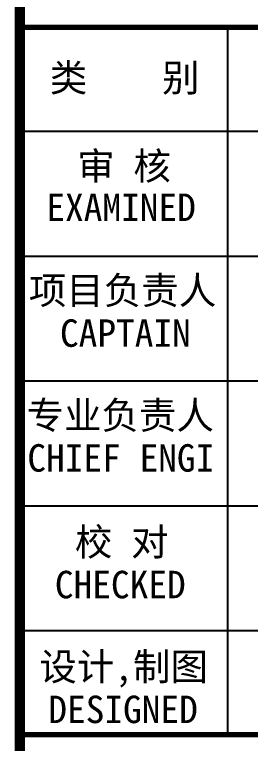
# Model space of a CAD drawing. Extents: x 69728788 to 150676229, y 20327566 to 43663798.
# Drawn here: x 75584308 to 75588821, y 20413149 to 20427107 of the extents above; entities that cross this region are included whole.
import ezdxf

# ---------------------------------------------------------------- set-up
doc = ezdxf.new("R2010")
doc.units = 0
doc.header["$LTSCALE"] = 1000
doc.header["$MEASUREMENT"] = 0
doc.layers.add('图框', color=253, linetype='CONTINUOUS')
doc.styles.add('STYLE-黑体', font='simhei.ttf')

msp = doc.modelspace()

# ---------------------------------------------------------------- linework, layer by layer
at = {"layer": '图框', "color": 0}
for p, q in [((75584406.6, 20424871.2), (75596425.1, 20424871.2)), ((75584406.6, 20424871.2), (75596425.1, 20424871.2)), ((75584406.6, 20422480.8), (75596425.1, 20422480.8)), ((75584406.6, 20420090.4), (75596425.1, 20420090.4)), ((75584406.6, 20417700), (75596425.1, 20417700)), ((75584406.6, 20415309.6), (75596425.1, 20415309.6))]:
    msp.add_line(p, q, dxfattribs=at)
at = {"layer": '图框', "color": 4, "const_width": 197.2}
msp.add_lwpolyline([(75596425.1, 20329566.1), (75584406.6, 20329566.1), (75584406.6, 20444366.1), (75596425.1, 20444366.1)], dxfattribs=at)
at = {"layer": '图框', "color": 0, "const_width": 100}
msp.add_lwpolyline([(75584406.6, 20426863.2), (75596425.1, 20426863.2), (75596425.1, 20406544.8), (75584406.6, 20406544.8)], close=True, dxfattribs=at)
at = {"layer": '图框', "color": 0}
for points in [[(75588390.6, 20424871.2), (75588390.6, 20426863.2)], [(75588390.6, 20413317.6), (75588390.6, 20424871.2)]]:
    msp.add_lwpolyline(points, dxfattribs=at)
at = {"layer": '图框', "color": 0, "const_width": 100}
msp.add_lwpolyline([(75584406.6, 20413317.6), (75596425.1, 20413317.6)], dxfattribs=at)

# ---------------------------------------------------------------- texts
at = {"layer": '图框', "color": 0, "style": 'STYLE-黑体'}
for s, p in [('类    别 ', (75584981.1, 20425632.9)), ('审 核', (75585506.6, 20423943.4)), ('EXAMINED ', (75584915.3, 20423153.6)), ('项目负责人', (75584581.3, 20421560.9)), ('CAPTAIN', (75585176.3, 20420744.2)), ('专业负责人', (75584536.6, 20419170.5)), ('CHIEF ENGI', (75584552.1, 20418353.8)), ('校 对', (75585461.9, 20416745.2)), ('CHECKED  ', (75585078.2, 20415928.5)), ('设计,制图', (75584781.4, 20414354.8)), ('DESIGNED ', (75584953.4, 20413538.1))]:
    msp.add_text(s, height=525.89, dxfattribs=at).set_placement(p)

doc.saveas('drawing.dxf')
